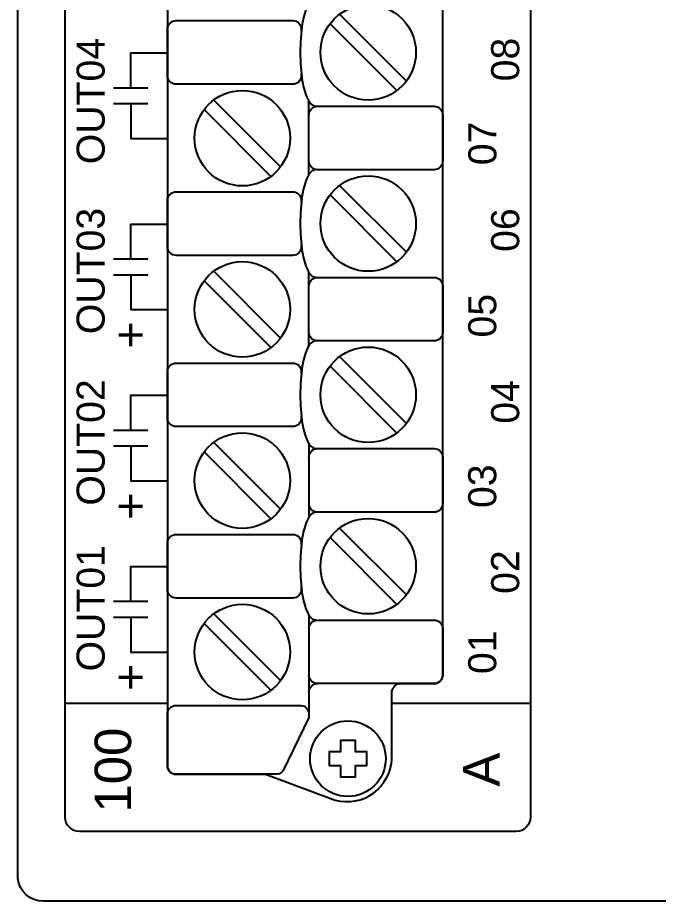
# Model space of a CAD drawing. Extents: x 1 to 47, y 1 to 35.
# Drawn here: x 27.057 to 29.301, y 2.993 to 6.089 of the extents above; entities that cross this region are included whole.
import ezdxf

# ---------------------------------------------------------------- set-up
doc = ezdxf.new("R2010")
doc.units = 0
doc.header["$MEASUREMENT"] = 0
doc.layers.add('7_00______DWG_', color=7, linetype='CONTINUOUS')
doc.styles.add('ARIAL', font='arial.ttf')

msp = doc.modelspace()

# ---------------------------------------------------------------- linework, layer by layer
at = {"layer": '7_00______DWG_'}
for points in [[(27.057, 3.0726), (27.057, 20.1626, -0.377157), (27.147, 20.2426), (35.427, 20.2426, -0.414213), (35.517, 20.1526), (35.517, 3.0826, -0.414213), (35.427, 2.9926), (27.147, 2.9926, -0.377161)], [(28.5161, 3.7556, 0.414213), (28.5461, 3.7856), (28.5462, 8.7674, 0.414214), (28.5162, 8.7974), (28.2031, 8.7974), (27.9584, 8.8883, 0.480048), (27.7602, 8.7433), (27.7602, 8.5091, -0.414214), (27.7302, 8.4791), (27.612, 8.4791, 0.414212), (27.582, 8.4491), (27.5819, 8.4491), (27.5819, 3.468, 0.414215), (27.6119, 3.438), (27.9248, 3.4381), (28.1696, 3.3472, 0.47859), (28.3681, 3.4922), (28.3681, 3.7256, -0.414214), (28.3981, 3.7556)]]:
    msp.add_lwpolyline(points, format="xyb", close=True, dxfattribs=at)
for points in [[(28.8534, 14.4273), (28.8534, 3.2873), (28.8523, 3.2772), (28.8494, 3.2678), (28.8448, 3.2594), (28.8387, 3.252), (28.8313, 3.2459), (28.8228, 3.2412), (28.8134, 3.2383), (28.8033, 3.2373), (27.2733, 3.2373), (27.2633, 3.2383), (27.2539, 3.2412), (27.2454, 3.2459), (27.238, 3.252), (27.2319, 3.2594), (27.2273, 3.2678), (27.2244, 3.2772), (27.2234, 3.2873), (27.2234, 14.4273)], [(28.1847, 6.1016), (28.4189, 5.8674)], [(28.1513, 6.0681), (28.3855, 5.834)], [(27.4532, 5.8441), (27.4532, 5.9663), (27.5819, 5.9663)], [(27.3932, 5.8441), (27.5132, 5.8441)], [(27.7438, 5.8009), (27.9779, 5.5667)], [(28.0774, 5.5406), (28.0774, 5.7957)], [(27.3932, 5.7884), (27.5132, 5.7884)], [(27.4532, 5.7884), (27.4532, 5.6663), (27.5819, 5.6663)], [(27.7103, 5.7675), (27.9445, 5.5333)], [(28.1847, 5.5016), (28.4189, 5.2674)], [(28.1513, 5.4681), (28.3855, 5.234)], [(27.4532, 5.2441), (27.4532, 5.3663), (27.5819, 5.3663)], [(27.3932, 5.2441), (27.5132, 5.2441)], [(27.3932, 5.1884), (27.5132, 5.1884)], [(27.4532, 5.1884), (27.4532, 5.0663), (27.5819, 5.0663)], [(27.7438, 5.2009), (27.9779, 4.9667)], [(28.0774, 4.9406), (28.0774, 5.1957)], [(27.7103, 5.1675), (27.9445, 4.9333)], [(28.1847, 4.9015), (28.4189, 4.6674)], [(28.1513, 4.8681), (28.3855, 4.6339)], [(27.4532, 4.6441), (27.4532, 4.7663), (27.5819, 4.7663)], [(27.3932, 4.6441), (27.5132, 4.6441)], [(27.3932, 4.5884), (27.5132, 4.5884)], [(27.4532, 4.5884), (27.4532, 4.4663), (27.5819, 4.4663)], [(27.7438, 4.6009), (27.9779, 4.3667)], [(28.0774, 4.5957), (28.0774, 4.3398)], [(27.7103, 4.5675), (27.9445, 4.3333)], [(28.1847, 4.3008), (28.4189, 4.0666)], [(28.1513, 4.2674), (28.3855, 4.0332)], [(27.4532, 4.0441), (27.4532, 4.1663), (27.5819, 4.1663)], [(27.3932, 4.0441), (27.5132, 4.0441)], [(27.7438, 4.0001), (27.9779, 3.766)], [(27.3932, 3.9884), (27.5132, 3.9884)], [(27.4532, 3.9884), (27.4532, 3.8663), (27.5819, 3.8663)], [(27.7103, 3.9667), (27.9445, 3.7325)], [(27.2234, 3.6873), (27.5819, 3.6873)], [(28.3681, 3.6873), (28.8534, 3.6873)]]:
    msp.add_lwpolyline(points, dxfattribs=at)
for points in [[(28.1074, 6.1571, 0.191033), (28.0835, 6.1486, 0.081668), (28.0733, 6.133, 0.0591), (28.054, 6.0693, 0.034646), (28.0469, 5.9678, 0.03436), (28.054, 5.8671, 0.0591), (28.0733, 5.8034, 0.081668), (28.0835, 5.7877, 0.191033), (28.1074, 5.7792)], [(28.0507, 5.8941), (28.0507, 5.8862, -0.414214), (28.0207, 5.8562), (27.6119, 5.8562, -0.414214), (27.5819, 5.8862), (27.5819, 6.0491, -0.414214), (27.6119, 6.0791), (28.0207, 6.0791, -0.414214), (28.0507, 6.0491), (28.0507, 6.0422)], [(28.0774, 5.7492, -0.414214), (28.1074, 5.7792), (28.5161, 5.7792, -0.414214), (28.5461, 5.7492), (28.5461, 5.5864, -0.414214), (28.5161, 5.5564), (28.1074, 5.5564, -0.414214), (28.0774, 5.5864)], [(28.1074, 5.5571, 0.191033), (28.0835, 5.5486, 0.081668), (28.0733, 5.533, 0.0591), (28.054, 5.4693, 0.034646), (28.0469, 5.3678, 0.03436), (28.054, 5.2671, 0.0591), (28.0733, 5.2034, 0.081668), (28.0835, 5.1877, 0.191033), (28.1074, 5.1792)], [(28.0507, 5.2941), (28.0507, 5.2862, -0.414214), (28.0207, 5.2562), (27.6119, 5.2562, -0.414214), (27.5819, 5.2862), (27.5819, 5.4491, -0.414214), (27.6119, 5.4791), (28.0207, 5.4791, -0.414214), (28.0507, 5.4491), (28.0507, 5.4422)], [(28.0774, 5.1492, -0.414214), (28.1074, 5.1792), (28.5161, 5.1792, -0.414214), (28.5461, 5.1492), (28.5461, 4.9864, -0.414214), (28.5161, 4.9564), (28.1074, 4.9564, -0.414214), (28.0774, 4.9864)], [(28.1074, 4.9571, 0.191033), (28.0835, 4.9486, 0.081668), (28.0733, 4.933, 0.0591), (28.054, 4.8693, 0.034646), (28.0469, 4.7677, 0.03436), (28.054, 4.6671, 0.0591), (28.0733, 4.6033, 0.081668), (28.0835, 4.5877, 0.191033), (28.1074, 4.5792)], [(28.0507, 4.6941), (28.0507, 4.6862, -0.414214), (28.0207, 4.6562), (27.6119, 4.6562, -0.414214), (27.5819, 4.6862), (27.5819, 4.849, -0.414214), (27.6119, 4.879), (28.0207, 4.879, -0.414214), (28.0507, 4.849), (28.0507, 4.8422)], [(28.0774, 4.5492, -0.414214), (28.1074, 4.5792), (28.5161, 4.5792, -0.414214), (28.5461, 4.5492), (28.5461, 4.3864, -0.414214), (28.5161, 4.3564), (28.1074, 4.3564, -0.414214), (28.0774, 4.3864)], [(28.1074, 4.3564, 0.191033), (28.0835, 4.3478, 0.081668), (28.0733, 4.3322, 0.0591), (28.054, 4.2685, 0.034646), (28.0469, 4.167, 0.03436), (28.054, 4.0663, 0.0591), (28.0733, 4.0026, 0.081668), (28.0835, 3.987, 0.191033), (28.1074, 3.9784)], [(28.0507, 4.0933), (28.0507, 4.0854, -0.414214), (28.0207, 4.0554), (27.6119, 4.0554, -0.414214), (27.5819, 4.0854), (27.5819, 4.2483, -0.414214), (27.6119, 4.2783), (28.0207, 4.2783, -0.414214), (28.0507, 4.2483), (28.0507, 4.2415)], [(28.0774, 3.995), (28.0774, 3.6368), (27.9876, 3.4509, -0.241986), (27.9677, 3.4381), (27.6119, 3.438, -0.422157), (27.5821, 3.4647), (27.5819, 3.649, -0.414214), (27.6119, 3.679), (28.0491, 3.679, -0.390527), (28.0774, 3.649)], [(28.0774, 3.9484, -0.414214), (28.1074, 3.9784), (28.5161, 3.9784, -0.414214), (28.5461, 3.9484), (28.5461, 3.7856, -0.414214), (28.5161, 3.7556), (28.1074, 3.7556, -0.414214), (28.0774, 3.7856)], [(28.0774, 3.7256, -0.414214), (28.1074, 3.7556)]]:
    msp.add_lwpolyline(points, format="xyb", dxfattribs=at)
msp.add_lwpolyline([(28.1892, 3.4676), (28.1489, 3.4676), (28.1489, 3.5176), (28.1892, 3.5176), (28.1892, 3.5577), (28.2391, 3.5577), (28.2391, 3.5176), (28.2791, 3.5176), (28.2791, 3.4676), (28.2391, 3.4676), (28.2391, 3.4275), (28.1892, 3.4275)], close=True, dxfattribs=at)
for centre, radius in [((28.2851, 5.9678), 0.1673), ((27.8441, 5.6671), 0.1673), ((28.2851, 5.3678), 0.1673), ((27.8441, 5.0671), 0.1673), ((28.2851, 4.7677), 0.1673), ((27.8441, 4.4671), 0.1673), ((28.2851, 4.167), 0.1673), ((27.8441, 3.8663), 0.1673), ((28.214, 3.4926), 0.1324)]:
    msp.add_circle(centre, radius, dxfattribs=at)

# ---------------------------------------------------------------- texts
at = {"layer": '7_00______DWG_', "style": 'ARIAL'}
for s, height, p in [('OUT04', 0.09833, (27.3617, 5.5758)), ('08', 0.09833, (28.8141, 5.8663)), ('07', 0.09833, (28.7341, 5.5724)), ('OUT03', 0.09833, (27.3617, 4.9803)), ('06', 0.09833, (28.8141, 5.2686)), ('05', 0.09833, (28.7337, 4.9686)), ('+', 0.118, (27.51, 4.9293)), ('OUT02', 0.09833, (27.3617, 4.3794)), ('04', 0.09833, (28.8141, 4.6665)), ('03', 0.09833, (28.7337, 4.371)), ('+', 0.118, (27.51, 4.3293)), ('OUT01', 0.09833, (27.3617, 3.7984)), ('02', 0.09833, (28.8141, 4.0701)), ('01', 0.09833, (28.7337, 3.7891)), ('+', 0.118, (27.51, 3.7293)), ('100', 0.12783, (27.4546, 3.3034)), ('A', 0.1278, (28.7455, 3.3946))]:
    msp.add_text(s, height=height, rotation=90, dxfattribs=at).set_placement(p)

doc.saveas('drawing.dxf')
